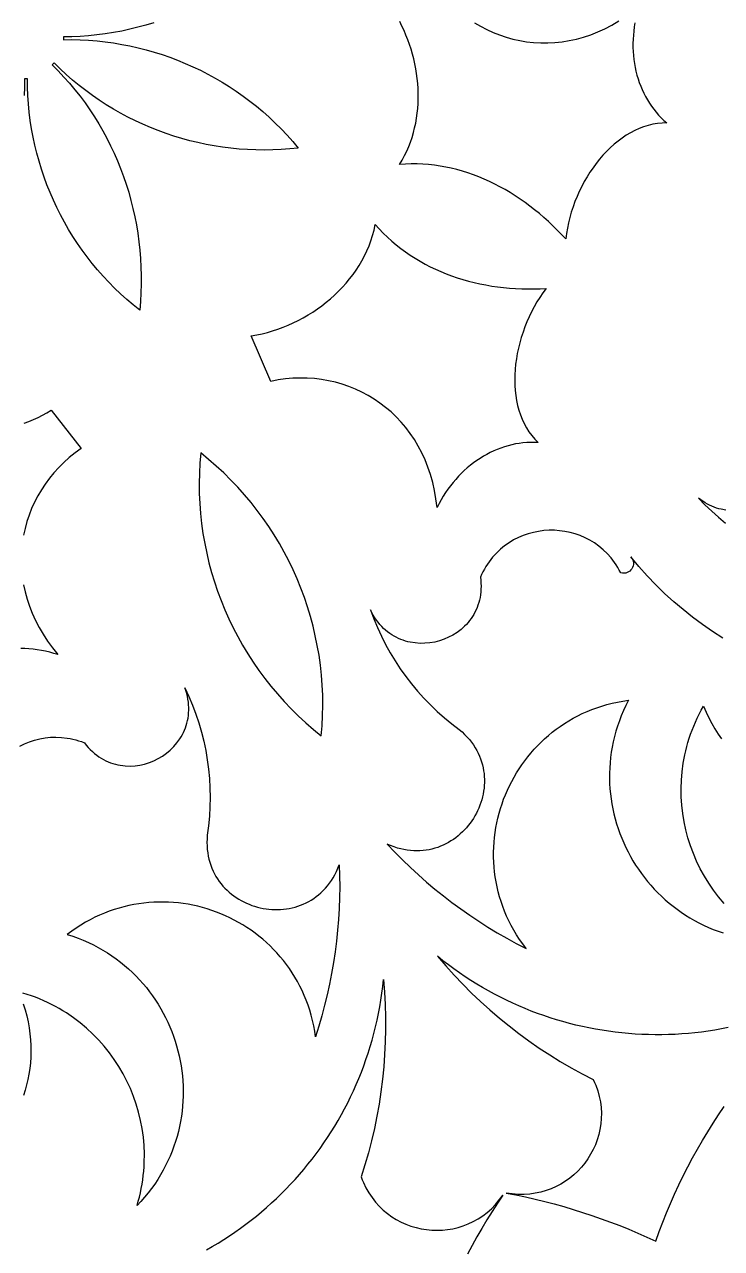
# Model space of a CAD drawing. Extents: x -625 to 625, y -425 to 425.
# Drawn here: x 0 to 48.3, y -83.8 to 1 of the extents above; entities that cross this region are included whole.
import ezdxf

# ---------------------------------------------------------------- set-up
doc = ezdxf.new("R2010")
doc.units = 0
doc.header["$MEASUREMENT"] = 0
doc.layers.add('LAYER_1', color=18, linetype='CONTINUOUS')

msp = doc.modelspace()

# ---------------------------------------------------------------- linework, layer by layer
at = {"layer": 'LAYER_1'}
for points in [[(8.97, 1.157), (8.421, 0.989), (7.866, 0.836), (7.306, 0.698), (6.742, 0.577), (6.174, 0.471), (5.603, 0.382), (5.027, 0.308), (4.449, 0.251), (3.868, 0.211), (3.284, 0.187), (2.699, 0.179), (2.703, 0.08), (2.699, -0.021), (3.284, -0.017), (3.868, -0.031), (4.449, -0.061), (5.029, -0.107), (5.605, -0.17), (6.178, -0.248), (6.749, -0.343), (7.315, -0.454), (7.878, -0.58), (8.436, -0.722), (8.99, -0.879), (9.538, -1.052), (10.082, -1.24), (10.62, -1.443), (11.152, -1.661), (11.678, -1.894), (12.197, -2.142), (12.71, -2.404), (13.215, -2.68), (13.713, -2.971), (14.202, -3.276), (14.684, -3.595), (15.158, -3.928), (15.622, -4.275), (16.077, -4.635), (16.523, -5.009), (16.96, -5.397), (17.386, -5.797), (17.801, -6.211), (18.206, -6.637), (18.6, -7.077), (18.983, -7.529), (18.394, -7.59), (17.806, -7.634), (17.219, -7.66), (16.633, -7.67), (16.048, -7.663), (15.466, -7.64), (14.885, -7.6), (14.307, -7.543), (13.732, -7.471), (13.161, -7.382), (12.592, -7.277), (12.028, -7.157), (11.468, -7.021), (10.912, -6.869), (10.361, -6.702), (9.815, -6.52), (9.275, -6.322), (8.741, -6.11), (8.212, -5.882), (7.69, -5.64), (7.175, -5.383), (6.667, -5.112), (6.166, -4.826), (5.674, -4.526), (5.189, -4.212), (4.713, -3.884), (4.245, -3.542), (3.786, -3.186), (3.337, -2.817), (2.898, -2.434), (2.468, -2.039), (2.049, -1.629), (1.983, -1.704), (1.91, -1.773), (2.326, -2.185), (2.728, -2.608), (3.117, -3.042), (3.491, -3.486), (3.852, -3.94), (4.198, -4.404), (4.53, -4.876), (4.848, -5.358), (5.151, -5.849), (5.44, -6.348), (5.715, -6.854), (5.975, -7.369), (6.22, -7.891), (6.451, -8.42), (6.667, -8.955), (6.867, -9.497), (7.053, -10.045), (7.224, -10.598), (7.38, -11.157), (7.521, -11.722), (7.646, -12.29), (7.756, -12.864), (7.851, -13.441), (7.93, -14.022), (7.994, -14.606), (8.042, -15.194), (8.074, -15.784), (8.091, -16.377), (8.091, -16.972), (8.076, -17.569), (8.045, -18.167), (7.997, -18.767), (7.541, -18.402), (7.097, -18.025), (6.665, -17.636), (6.246, -17.236), (5.84, -16.824), (5.446, -16.402), (5.065, -15.969), (4.697, -15.526), (4.343, -15.073), (4.002, -14.611), (3.674, -14.14), (3.36, -13.66), (3.06, -13.171), (2.774, -12.675), (2.502, -12.17), (2.245, -11.659), (2.002, -11.14), (1.774, -10.614), (1.56, -10.082), (1.361, -9.543), (1.178, -8.999), (1.01, -8.449), (0.857, -7.895), (0.72, -7.335), (0.598, -6.771), (0.493, -6.203), (0.403, -5.632), (0.329, -5.056), (0.272, -4.478), (0.232, -3.897), (0.208, -3.313), (0.201, -2.728), (0.101, -2.732), (0.001, -2.728), (0.004, -3.313), (-0.01, -3.897)], [(42.328, 1.157), (42.28, 0.869), (42.243, 0.581), (42.215, 0.294), (42.197, 0.008), (42.189, -0.277), (42.19, -0.56), (42.201, -0.841), (42.222, -1.121), (42.252, -1.397), (42.292, -1.671), (42.34, -1.942), (42.399, -2.209), (42.466, -2.473), (42.543, -2.733), (42.628, -2.988), (42.723, -3.239), (42.827, -3.485), (42.939, -3.726), (43.061, -3.962), (43.191, -4.192), (43.329, -4.416), (43.477, -4.634), (43.632, -4.845), (43.797, -5.049), (43.969, -5.246), (44.15, -5.436), (44.339, -5.618), (44.537, -5.792), (44.207, -5.801), (43.881, -5.833), (43.558, -5.888), (43.239, -5.964), (42.925, -6.062), (42.615, -6.18), (42.311, -6.318), (42.012, -6.474), (41.72, -6.648), (41.433, -6.84), (41.154, -7.048), (40.881, -7.271), (40.616, -7.51), (40.359, -7.762), (40.11, -8.028), (39.87, -8.306), (39.639, -8.596), (39.418, -8.897), (39.206, -9.209), (39.005, -9.53), (38.814, -9.859), (38.634, -10.196), (38.466, -10.541), (38.309, -10.892), (38.165, -11.248), (38.033, -11.61), (37.914, -11.975), (37.809, -12.343), (37.717, -12.714), (37.639, -13.087), (37.576, -13.461), (37.527, -13.835), (37.237, -13.521), (36.941, -13.215), (36.638, -12.917), (36.33, -12.626), (36.017, -12.344), (35.697, -12.071), (35.373, -11.806), (35.043, -11.55), (34.709, -11.303), (34.369, -11.066), (34.025, -10.838), (33.677, -10.62), (33.324, -10.412), (32.967, -10.214), (32.606, -10.027), (32.241, -9.85), (31.872, -9.685), (31.5, -9.53), (31.125, -9.387), (30.746, -9.256), (30.364, -9.136), (29.98, -9.028), (29.593, -8.933), (29.203, -8.85), (28.811, -8.78), (28.417, -8.723), (28.02, -8.679), (27.622, -8.649), (27.222, -8.632), (26.82, -8.628), (26.417, -8.639), (26.013, -8.664), (26.19, -8.365), (26.353, -8.06), (26.502, -7.75), (26.638, -7.435), (26.761, -7.115), (26.871, -6.791), (26.968, -6.463), (27.053, -6.132), (27.125, -5.797), (27.184, -5.46), (27.231, -5.121), (27.266, -4.78), (27.29, -4.438), (27.301, -4.094), (27.301, -3.75), (27.289, -3.405), (27.266, -3.061), (27.232, -2.717), (27.187, -2.374), (27.132, -2.032), (27.065, -1.692), (26.988, -1.354), (26.901, -1.018), (26.804, -0.685), (26.696, -0.356), (26.579, -0.03), (26.452, 0.293), (26.316, 0.61), (26.17, 0.923), (26.015, 1.231)], [(31.2, 1.154), (31.62, 0.907), (32.05, 0.683), (32.491, 0.482), (32.941, 0.305), (33.4, 0.152), (33.866, 0.023), (34.339, -0.081), (34.818, -0.159), (35.302, -0.213), (35.79, -0.24), (36.282, -0.241), (36.777, -0.215), (37.273, -0.163), (37.771, -0.082), (38.269, 0.025), (38.766, 0.161), (39.261, 0.326), (39.755, 0.52), (40.245, 0.742), (40.731, 0.995), (41.213, 1.277)], [(-0.014, -26.608), (0.308, -26.481), (0.626, -26.345), (0.939, -26.199), (1.246, -26.044), (1.549, -25.88), (1.845, -25.707), (3.923, -28.365), (3.506, -28.667), (3.11, -28.987), (2.734, -29.324), (2.378, -29.676), (2.043, -30.044), (1.73, -30.426), (1.438, -30.821), (1.169, -31.229), (0.922, -31.649), (0.698, -32.079), (0.497, -32.52), (0.32, -32.97), (0.167, -33.429), (0.039, -33.895), (-0.065, -34.368)], [(48.619, -32.637), (48.298, -32.576), (48.138, -32.534), (47.978, -32.485), (47.819, -32.427), (47.66, -32.362), (47.502, -32.289), (47.346, -32.207), (47.19, -32.117), (47.036, -32.018), (46.883, -31.911), (46.732, -31.795), (47.182, -32.257), (47.646, -32.7), (48.123, -33.125), (48.613, -33.531)], [(48.41, -41.502), (47.7, -41.045), (47.005, -40.563), (46.325, -40.058), (45.66, -39.529), (45.012, -38.977), (44.381, -38.402), (43.766, -37.805), (43.171, -37.185), (42.593, -36.543), (42.036, -35.878), (42.113, -35.976), (42.169, -36.079), (42.204, -36.185), (42.22, -36.292), (42.217, -36.398), (42.198, -36.502), (42.163, -36.601), (42.113, -36.694), (42.05, -36.778), (41.975, -36.852), (41.889, -36.913), (41.794, -36.961), (41.69, -36.992), (41.579, -37.005), (41.463, -36.998), (41.341, -36.969), (41.242, -36.782), (41.137, -36.601), (41.027, -36.426), (40.911, -36.257), (40.667, -35.938), (40.404, -35.644), (40.125, -35.375), (39.831, -35.13), (39.523, -34.91), (39.202, -34.715), (38.871, -34.544), (38.531, -34.397), (38.183, -34.275), (37.829, -34.178), (37.469, -34.105), (37.106, -34.056), (36.741, -34.031), (36.375, -34.031), (36.01, -34.054), (35.647, -34.102), (35.287, -34.174), (34.933, -34.27), (34.586, -34.391), (34.246, -34.534), (33.916, -34.702), (33.597, -34.894), (33.29, -35.11), (32.996, -35.349), (32.718, -35.612), (32.457, -35.899), (32.214, -36.209), (32.099, -36.373), (31.99, -36.543), (31.886, -36.719), (31.787, -36.9), (31.694, -37.088), (31.607, -37.281), (31.632, -37.493), (31.647, -37.701), (31.653, -37.905), (31.649, -38.105), (31.636, -38.301), (31.614, -38.492), (31.584, -38.679), (31.545, -38.862), (31.498, -39.039), (31.443, -39.213), (31.381, -39.381), (31.311, -39.545), (31.234, -39.703), (31.15, -39.857), (31.06, -40.006), (30.964, -40.15), (30.861, -40.288), (30.752, -40.422), (30.638, -40.549), (30.519, -40.672), (30.266, -40.9), (29.995, -41.106), (29.707, -41.289), (29.407, -41.448), (29.094, -41.582), (28.771, -41.692), (28.441, -41.775), (28.106, -41.833), (27.767, -41.864), (27.426, -41.867), (27.087, -41.842), (26.75, -41.788), (26.583, -41.75), (26.418, -41.705), (26.254, -41.652), (26.093, -41.592), (25.933, -41.524), (25.776, -41.449), (25.622, -41.365), (25.471, -41.274), (25.324, -41.175), (25.179, -41.067), (25.039, -40.952), (24.903, -40.829), (24.771, -40.697), (24.643, -40.557), (24.521, -40.408), (24.403, -40.251), (24.291, -40.086), (24.185, -39.911), (24.084, -39.728), (23.989, -39.537), (24.218, -40.156), (24.469, -40.765), (24.743, -41.362), (25.038, -41.948), (25.355, -42.521), (25.694, -43.082), (26.053, -43.628), (26.432, -44.161), (26.831, -44.678), (27.25, -45.181), (27.688, -45.667), (28.144, -46.138), (28.618, -46.591), (29.111, -47.026), (29.62, -47.444), (30.147, -47.843), (30.339, -48.011), (30.52, -48.183), (30.689, -48.359), (30.845, -48.539), (30.99, -48.723), (31.124, -48.91), (31.246, -49.1), (31.357, -49.292), (31.457, -49.487), (31.546, -49.684), (31.625, -49.883), (31.693, -50.084), (31.751, -50.286), (31.799, -50.488), (31.836, -50.692), (31.864, -50.896), (31.883, -51.101), (31.892, -51.305), (31.891, -51.509), (31.882, -51.712), (31.864, -51.914), (31.837, -52.115), (31.802, -52.315), (31.758, -52.512), (31.706, -52.708), (31.646, -52.902), (31.578, -53.093), (31.502, -53.281), (31.419, -53.465), (31.329, -53.647), (31.232, -53.825), (31.127, -53.998), (31.016, -54.168), (30.898, -54.333), (30.774, -54.493), (30.643, -54.648), (30.507, -54.797), (30.364, -54.941), (30.216, -55.08), (30.062, -55.211), (29.903, -55.337), (29.738, -55.455), (29.569, -55.567), (29.394, -55.671), (29.215, -55.768), (29.031, -55.856), (28.843, -55.937), (28.651, -56.009), (28.455, -56.073), (28.255, -56.127), (28.052, -56.172), (27.845, -56.208), (27.634, -56.234), (27.421, -56.249), (27.204, -56.255), (26.985, -56.249), (26.764, -56.233), (26.539, -56.205), (26.313, -56.166), (26.084, -56.116), (25.854, -56.053), (25.622, -55.977), (25.388, -55.89), (25.153, -55.789), (25.675, -56.338), (26.208, -56.876), (26.753, -57.4), (27.309, -57.913), (27.876, -58.412), (28.453, -58.899), (29.042, -59.372), (29.64, -59.832), (30.249, -60.279), (30.867, -60.712), (31.496, -61.132), (32.133, -61.537), (32.78, -61.928), (33.436, -62.305), (34.1, -62.668), (34.773, -63.016), (34.543, -62.707), (34.325, -62.393), (34.121, -62.076), (33.929, -61.755), (33.75, -61.43), (33.584, -61.103), (33.43, -60.772), (33.289, -60.439), (33.16, -60.104), (33.044, -59.767), (32.939, -59.428), (32.846, -59.087), (32.766, -58.745), (32.697, -58.402), (32.64, -58.059), (32.594, -57.715), (32.56, -57.371), (32.537, -57.026), (32.525, -56.682), (32.525, -56.339), (32.536, -55.997), (32.557, -55.655), (32.589, -55.315), (32.632, -54.977), (32.686, -54.641), (32.75, -54.307), (32.824, -53.975), (32.909, -53.646), (33.004, -53.319), (33.109, -52.996), (33.224, -52.677), (33.348, -52.361), (33.483, -52.05), (33.627, -51.742), (33.78, -51.439), (33.943, -51.141), (34.115, -50.848), (34.297, -50.56), (34.487, -50.278), (34.686, -50.002), (34.895, -49.732), (35.112, -49.468), (35.337, -49.211), (35.571, -48.96), (35.814, -48.717), (36.065, -48.482), (36.324, -48.254), (36.591, -48.034), (36.866, -47.822), (37.149, -47.619), (37.44, -47.424), (37.738, -47.238), (38.044, -47.062), (38.357, -46.895), (38.678, -46.739), (39.006, -46.592), (39.341, -46.455), (39.683, -46.329), (40.032, -46.214), (40.388, -46.11), (40.75, -46.017), (41.119, -45.936), (41.495, -45.867), (41.877, -45.811), (41.698, -46.165), (41.533, -46.522), (41.382, -46.881), (41.244, -47.241), (41.119, -47.602), (41.007, -47.964), (40.908, -48.327), (40.822, -48.69), (40.748, -49.053), (40.687, -49.417), (40.638, -49.78), (40.601, -50.143), (40.576, -50.505), (40.563, -50.866), (40.562, -51.226), (40.573, -51.585), (40.594, -51.942), (40.627, -52.297), (40.671, -52.65), (40.727, -53.001), (40.792, -53.349), (40.869, -53.694), (40.956, -54.036), (41.054, -54.375), (41.162, -54.71), (41.28, -55.041), (41.408, -55.369), (41.545, -55.692), (41.693, -56.011), (41.85, -56.324), (42.016, -56.633), (42.191, -56.937), (42.376, -57.235), (42.569, -57.528), (42.772, -57.815), (42.983, -58.095), (43.202, -58.369), (43.43, -58.637), (43.666, -58.897), (43.91, -59.151), (44.163, -59.397), (44.422, -59.636), (44.69, -59.866), (44.965, -60.089), (45.247, -60.303), (45.537, -60.509), (45.833, -60.706), (46.137, -60.895), (46.447, -61.073), (46.764, -61.243), (47.087, -61.402), (47.417, -61.552), (47.752, -61.692), (48.094, -61.821), (48.442, -61.939)], [(-0.067, -37.8), (0.041, -38.298), (0.177, -38.795), (0.341, -39.29), (0.535, -39.784), (0.758, -40.274), (1.01, -40.76), (1.293, -41.241), (1.606, -41.717), (1.949, -42.187), (2.324, -42.649), (2.037, -42.561), (1.749, -42.483), (1.461, -42.415), (1.172, -42.357), (0.884, -42.309), (0.596, -42.271), (0.309, -42.244), (0.023, -42.226), (-0.262, -42.217)], [(-0.327, -48.992), (0.003, -48.83), (0.345, -48.691), (0.696, -48.575), (1.057, -48.484), (1.426, -48.418), (1.803, -48.379), (2.185, -48.367), (2.573, -48.384), (2.964, -48.43), (3.161, -48.464), (3.359, -48.506), (3.557, -48.556), (3.755, -48.614), (3.954, -48.681), (4.152, -48.755), (4.285, -48.922), (4.422, -49.08), (4.563, -49.228), (4.707, -49.366), (4.855, -49.495), (5.006, -49.614), (5.16, -49.724), (5.317, -49.825), (5.476, -49.917), (5.638, -50), (5.801, -50.075), (5.967, -50.141), (6.133, -50.198), (6.301, -50.247), (6.471, -50.288), (6.641, -50.321), (6.811, -50.345), (6.982, -50.362), (7.324, -50.374), (7.664, -50.355), (8.002, -50.308), (8.333, -50.233), (8.658, -50.131), (8.974, -50.004), (9.279, -49.853), (9.57, -49.678), (9.848, -49.481), (10.108, -49.262), (10.35, -49.023), (10.572, -48.764), (10.771, -48.487), (10.861, -48.343), (10.946, -48.194), (11.024, -48.04), (11.095, -47.883), (11.159, -47.723), (11.216, -47.558), (11.265, -47.39), (11.306, -47.219), (11.34, -47.044), (11.366, -46.866), (11.383, -46.685), (11.391, -46.502), (11.39, -46.315), (11.381, -46.126), (11.362, -45.934), (11.333, -45.74), (11.295, -45.544), (11.246, -45.346), (11.187, -45.146), (11.118, -44.944), (11.396, -45.542), (11.651, -46.149), (11.882, -46.764), (12.09, -47.387), (12.273, -48.015), (12.432, -48.65), (12.567, -49.29), (12.678, -49.934), (12.764, -50.582), (12.826, -51.233), (12.862, -51.886), (12.875, -52.541), (12.862, -53.197), (12.824, -53.853), (12.762, -54.509), (12.674, -55.163), (12.657, -55.418), (12.652, -55.667), (12.658, -55.911), (12.676, -56.149), (12.704, -56.381), (12.743, -56.608), (12.791, -56.828), (12.85, -57.043), (12.917, -57.251), (12.994, -57.453), (13.08, -57.649), (13.175, -57.839), (13.277, -58.022), (13.387, -58.199), (13.505, -58.369), (13.63, -58.533), (13.762, -58.69), (13.901, -58.84), (14.046, -58.984), (14.196, -59.12), (14.353, -59.25), (14.514, -59.372), (14.681, -59.488), (14.852, -59.596), (15.028, -59.697), (15.207, -59.791), (15.39, -59.878), (15.577, -59.956), (15.767, -60.028), (15.959, -60.092), (16.154, -60.148), (16.35, -60.196), (16.549, -60.237), (16.749, -60.269), (16.95, -60.294), (17.152, -60.311), (17.355, -60.319), (17.557, -60.32), (17.76, -60.312), (17.961, -60.296), (18.163, -60.271), (18.363, -60.238), (18.561, -60.196), (18.758, -60.146), (18.953, -60.087), (19.145, -60.02), (19.334, -59.943), (19.521, -59.858), (19.704, -59.763), (19.883, -59.66), (20.059, -59.548), (20.23, -59.426), (20.396, -59.295), (20.558, -59.155), (20.714, -59.005), (20.865, -58.846), (21.009, -58.677), (21.148, -58.499), (21.279, -58.311), (21.404, -58.113), (21.522, -57.905), (21.632, -57.687), (21.734, -57.46), (21.828, -57.222), (21.851, -57.979), (21.856, -58.736), (21.845, -59.492), (21.817, -60.247), (21.772, -61.001), (21.71, -61.754), (21.632, -62.504), (21.537, -63.253), (21.425, -64), (21.297, -64.743), (21.152, -65.484), (20.99, -66.222), (20.813, -66.957), (20.618, -67.687), (20.407, -68.414), (20.18, -69.137), (20.123, -68.755), (20.054, -68.38), (19.973, -68.011), (19.88, -67.649), (19.776, -67.294), (19.66, -66.945), (19.534, -66.603), (19.397, -66.268), (19.25, -65.941), (19.093, -65.62), (18.926, -65.307), (18.75, -65.002), (18.564, -64.703), (18.369, -64.413), (18.166, -64.13), (17.954, -63.855), (17.734, -63.589), (17.506, -63.33), (17.27, -63.079), (17.027, -62.837), (16.776, -62.603), (16.519, -62.378), (16.255, -62.161), (15.985, -61.953), (15.708, -61.754), (15.426, -61.564), (15.138, -61.383), (14.845, -61.211), (14.547, -61.048), (14.244, -60.895), (13.936, -60.752), (13.625, -60.617), (13.309, -60.493), (12.989, -60.378), (12.666, -60.274), (12.34, -60.179), (12.011, -60.095), (11.679, -60.021), (11.345, -59.957), (11.008, -59.903), (10.67, -59.861), (10.33, -59.829), (9.989, -59.807), (9.646, -59.797), (9.303, -59.798), (8.959, -59.809), (8.615, -59.832), (8.271, -59.867), (7.927, -59.913), (7.583, -59.97), (7.24, -60.039), (6.898, -60.12), (6.558, -60.213), (6.219, -60.317), (5.882, -60.434), (5.546, -60.563), (5.213, -60.704), (4.883, -60.858), (4.556, -61.024), (4.231, -61.203), (3.91, -61.395), (3.593, -61.6), (3.28, -61.817), (2.97, -62.048), (3.348, -62.171), (3.717, -62.306), (4.078, -62.451), (4.431, -62.607), (4.775, -62.773), (5.11, -62.949), (5.438, -63.134), (5.756, -63.329), (6.066, -63.533), (6.367, -63.746), (6.659, -63.967), (6.942, -64.197), (7.217, -64.435), (7.482, -64.68), (7.739, -64.933), (7.986, -65.193), (8.224, -65.46), (8.452, -65.733), (8.672, -66.013), (8.882, -66.3), (9.082, -66.592), (9.273, -66.889), (9.454, -67.192), (9.626, -67.5), (9.788, -67.813), (9.94, -68.13), (10.082, -68.451), (10.214, -68.777), (10.337, -69.106), (10.449, -69.438), (10.551, -69.774), (10.643, -70.112), (10.724, -70.453), (10.796, -70.797), (10.856, -71.142), (10.907, -71.49), (10.947, -71.839), (10.976, -72.189), (10.995, -72.54), (11.003, -72.891), (11, -73.244), (10.986, -73.596), (10.961, -73.948), (10.926, -74.3), (10.879, -74.651), (10.821, -75.002), (10.752, -75.351), (10.672, -75.699), (10.58, -76.045), (10.477, -76.389), (10.363, -76.73), (10.237, -77.07), (10.099, -77.406), (9.95, -77.739), (9.789, -78.069), (9.616, -78.396), (9.432, -78.718), (9.235, -79.037), (9.027, -79.35), (8.806, -79.66), (8.574, -79.964), (8.329, -80.263), (8.072, -80.556), (7.803, -80.844), (7.889, -80.545), (7.968, -80.246), (8.038, -79.947), (8.1, -79.647), (8.154, -79.348), (8.2, -79.048), (8.239, -78.749), (8.269, -78.45), (8.292, -78.152), (8.307, -77.854), (8.315, -77.261), (8.292, -76.671), (8.241, -76.086), (8.16, -75.507), (8.052, -74.935), (7.915, -74.371), (7.752, -73.815), (7.561, -73.269), (7.345, -72.733), (7.103, -72.209), (6.836, -71.698), (6.545, -71.2), (6.229, -70.717), (5.89, -70.249), (5.529, -69.798), (5.144, -69.364), (4.738, -68.948), (4.311, -68.552), (3.863, -68.176), (3.395, -67.822), (2.907, -67.49), (2.656, -67.333), (2.4, -67.181), (2.14, -67.036), (1.874, -66.897), (1.605, -66.764), (1.331, -66.637), (1.052, -66.518), (0.77, -66.404), (0.483, -66.298), (0.191, -66.198), (-0.104, -66.106)], [(48.505, -59.892), (48.126, -59.443), (47.772, -58.978), (47.442, -58.498), (47.138, -58.003), (46.858, -57.495), (46.605, -56.975), (46.377, -56.444), (46.176, -55.904), (46.001, -55.354), (45.853, -54.796), (45.733, -54.232), (45.639, -53.662), (45.574, -53.087), (45.537, -52.509), (45.528, -51.928), (45.548, -51.346), (45.598, -50.763), (45.676, -50.181), (45.785, -49.601), (45.85, -49.312), (45.923, -49.024), (46.003, -48.736), (46.092, -48.45), (46.187, -48.165), (46.291, -47.882), (46.402, -47.6), (46.521, -47.319), (46.648, -47.041), (46.783, -46.764), (46.925, -46.489), (47.076, -46.217), (47.255, -46.632), (47.447, -47.033), (47.651, -47.42), (47.869, -47.793), (48.098, -48.151), (48.338, -48.495)], [(48.783, -68.506), (48.326, -68.595), (47.868, -68.676), (47.41, -68.747), (46.95, -68.81), (46.489, -68.863), (46.028, -68.908), (45.567, -68.944), (45.105, -68.971), (44.643, -68.99), (44.181, -68.999), (43.72, -69), (43.258, -68.992), (42.797, -68.975), (42.336, -68.949), (41.876, -68.915), (41.416, -68.871), (40.958, -68.819), (40.5, -68.759), (40.044, -68.689), (39.589, -68.611), (39.135, -68.524), (38.683, -68.429), (38.233, -68.325), (37.784, -68.212), (37.337, -68.09), (36.893, -67.96), (36.45, -67.822), (36.01, -67.674), (35.572, -67.518), (35.137, -67.354), (34.705, -67.181), (34.276, -66.999), (33.849, -66.809), (33.426, -66.61), (33.006, -66.403), (32.589, -66.187), (32.176, -65.962), (31.767, -65.729), (31.361, -65.488), (30.959, -65.238), (30.562, -64.98), (30.168, -64.713), (29.779, -64.438), (29.394, -64.155), (29.014, -63.863), (28.638, -63.562), (29.204, -64.221), (29.786, -64.864), (30.384, -65.492), (30.997, -66.104), (31.625, -66.699), (32.267, -67.278), (32.924, -67.841), (33.596, -68.386), (34.281, -68.914), (34.979, -69.425), (35.691, -69.918), (36.415, -70.393), (37.152, -70.849), (37.901, -71.287), (38.661, -71.706), (39.433, -72.106), (39.522, -72.298), (39.604, -72.492), (39.742, -72.879), (39.851, -73.268), (39.929, -73.656), (39.978, -74.043), (39.999, -74.427), (39.993, -74.808), (39.96, -75.184), (39.902, -75.555), (39.818, -75.918), (39.711, -76.274), (39.581, -76.621), (39.428, -76.957), (39.254, -77.282), (39.059, -77.595), (38.844, -77.895), (38.611, -78.18), (38.359, -78.449), (38.09, -78.702), (37.805, -78.937), (37.504, -79.153), (37.188, -79.349), (36.858, -79.523), (36.516, -79.676), (36.161, -79.806), (35.794, -79.911), (35.417, -79.99), (35.031, -80.043), (34.635, -80.069), (34.232, -80.065), (33.821, -80.032), (33.613, -80.004), (33.404, -79.968), (34.075, -80.1), (34.744, -80.241), (35.41, -80.394), (36.073, -80.557), (36.734, -80.73), (37.391, -80.914), (38.046, -81.108), (38.697, -81.312), (39.345, -81.526), (39.99, -81.751), (40.631, -81.986), (41.268, -82.23), (41.902, -82.485), (42.532, -82.75), (43.157, -83.025), (43.779, -83.31), (44.016, -82.646), (44.264, -81.988), (44.523, -81.335), (44.795, -80.687), (45.078, -80.045), (45.372, -79.409), (45.677, -78.778), (45.994, -78.154), (46.321, -77.536), (46.659, -76.925), (47.009, -76.319), (47.369, -75.721), (47.739, -75.129), (48.12, -74.544), (48.512, -73.966)], [(12.613, -83.91), (13.02, -83.679), (13.421, -83.439), (13.817, -83.193), (14.208, -82.939), (14.593, -82.678), (14.972, -82.41), (15.346, -82.135), (15.715, -81.853), (16.077, -81.565), (16.433, -81.27), (16.784, -80.968), (17.128, -80.66), (17.467, -80.345), (17.799, -80.024), (18.125, -79.697), (18.444, -79.364), (18.757, -79.025), (19.063, -78.68), (19.363, -78.33), (19.656, -77.973), (19.942, -77.612), (20.221, -77.245), (20.493, -76.872), (20.758, -76.494), (21.016, -76.111), (21.267, -75.723), (21.51, -75.331), (21.746, -74.933), (21.974, -74.531), (22.195, -74.124), (22.409, -73.712), (22.614, -73.296), (22.812, -72.876), (23.001, -72.452), (23.183, -72.023), (23.356, -71.591), (23.522, -71.154), (23.679, -70.714), (23.828, -70.27), (23.968, -69.822), (24.1, -69.371), (24.223, -68.917), (24.337, -68.459), (24.443, -67.998), (24.54, -67.534), (24.628, -67.067), (24.707, -66.598), (24.777, -66.125), (24.837, -65.65), (24.889, -65.172), (24.958, -66.037), (25.004, -66.903), (25.029, -67.769), (25.031, -68.635), (25.011, -69.5), (24.969, -70.364), (24.905, -71.226), (24.82, -72.086), (24.712, -72.944), (24.582, -73.799), (24.431, -74.651), (24.257, -75.499), (24.062, -76.343), (23.846, -77.183), (23.607, -78.017), (23.347, -78.847), (23.421, -79.046), (23.501, -79.239), (23.678, -79.611), (23.878, -79.962), (24.098, -80.291), (24.338, -80.598), (24.596, -80.884), (24.87, -81.148), (25.16, -81.39), (25.464, -81.609), (25.781, -81.807), (26.109, -81.981), (26.446, -82.133), (26.793, -82.262), (27.146, -82.367), (27.505, -82.45), (27.869, -82.509), (28.236, -82.544), (28.604, -82.555), (28.973, -82.543), (29.34, -82.506), (29.706, -82.445), (30.067, -82.359), (30.423, -82.248), (30.773, -82.113), (31.115, -81.953), (31.447, -81.767), (31.769, -81.556), (32.079, -81.319), (32.376, -81.056), (32.658, -80.768), (32.923, -80.453), (33.05, -80.286), (33.171, -80.112), (32.792, -80.681), (32.422, -81.255), (32.061, -81.835), (31.709, -82.42), (31.367, -83.01), (31.034, -83.606), (30.711, -84.207)], [(-0.085, -66.859), (0.045, -67.277), (0.156, -67.693), (0.249, -68.108), (0.324, -68.521), (0.381, -68.932), (0.42, -69.34), (0.442, -69.746), (0.447, -70.148), (0.436, -70.546), (0.409, -70.941), (0.366, -71.332), (0.307, -71.719), (0.234, -72.101), (0.145, -72.478), (0.042, -72.849), (-0.075, -73.216)]]:
    msp.add_lwpolyline(points, dxfattribs=at)
for points in [[(36.174, -17.264), (35.95, -17.567), (35.737, -17.881), (35.535, -18.203), (35.344, -18.535), (35.164, -18.875), (34.996, -19.221), (34.84, -19.574), (34.696, -19.932), (34.565, -20.294), (34.446, -20.661), (34.34, -21.03), (34.248, -21.401), (34.169, -21.773), (34.105, -22.146), (34.054, -22.518), (34.017, -22.889), (33.996, -23.257), (33.989, -23.623), (33.997, -23.984), (34.021, -24.341), (34.061, -24.692), (34.116, -25.037), (34.188, -25.375), (34.276, -25.705), (34.381, -26.026), (34.504, -26.337), (34.643, -26.637), (34.8, -26.926), (34.975, -27.203), (35.169, -27.466), (35.38, -27.716), (35.611, -27.951), (35.348, -27.939), (35.085, -27.938), (34.823, -27.949), (34.562, -27.971), (34.302, -28.004), (34.043, -28.047), (33.786, -28.102), (33.531, -28.167), (33.278, -28.242), (33.027, -28.327), (32.778, -28.422), (32.533, -28.527), (32.29, -28.642), (32.051, -28.766), (31.816, -28.9), (31.584, -29.043), (31.356, -29.195), (31.133, -29.356), (30.914, -29.525), (30.7, -29.703), (30.492, -29.889), (30.288, -30.084), (30.091, -30.287), (29.899, -30.497), (29.713, -30.716), (29.533, -30.941), (29.361, -31.175), (29.195, -31.415), (29.036, -31.663), (28.884, -31.917), (28.741, -32.179), (28.605, -32.446), (28.532, -31.85), (28.432, -31.272), (28.305, -30.712), (28.153, -30.17), (27.976, -29.646), (27.775, -29.142), (27.551, -28.657), (27.305, -28.191), (27.038, -27.746), (26.751, -27.32), (26.444, -26.915), (26.118, -26.531), (25.775, -26.168), (25.416, -25.827), (25.04, -25.507), (24.649, -25.209), (24.244, -24.934), (23.826, -24.682), (23.395, -24.452), (22.953, -24.246), (22.5, -24.063), (22.038, -23.905), (21.566, -23.771), (21.087, -23.661), (20.6, -23.576), (20.108, -23.516), (19.61, -23.482), (19.107, -23.474), (18.601, -23.492), (18.092, -23.536), (17.581, -23.607), (17.07, -23.706), (15.728, -20.551), (16.1, -20.483), (16.471, -20.402), (16.84, -20.308), (17.206, -20.201), (17.57, -20.081), (17.929, -19.949), (18.285, -19.804), (18.637, -19.646), (18.983, -19.477), (19.323, -19.297), (19.658, -19.105), (19.985, -18.901), (20.306, -18.687), (20.619, -18.462), (20.923, -18.226), (21.219, -17.98), (21.505, -17.724), (21.781, -17.459), (22.048, -17.184), (22.303, -16.899), (22.546, -16.605), (22.778, -16.303), (22.997, -15.992), (23.204, -15.672), (23.396, -15.344), (23.575, -15.008), (23.739, -14.665), (23.888, -14.314), (24.021, -13.956), (24.138, -13.591), (24.238, -13.219), (24.321, -12.84), (24.594, -13.143), (24.877, -13.434), (25.168, -13.715), (25.468, -13.984), (25.775, -14.243), (26.091, -14.492), (26.414, -14.729), (26.744, -14.956), (27.082, -15.172), (27.426, -15.378), (27.776, -15.573), (28.133, -15.757), (28.496, -15.931), (28.865, -16.094), (29.239, -16.247), (29.618, -16.389), (30.002, -16.521), (30.391, -16.643), (30.784, -16.754), (31.182, -16.855), (31.583, -16.945), (31.988, -17.025), (32.396, -17.095), (32.807, -17.154), (33.221, -17.204), (33.637, -17.243), (34.056, -17.272), (34.477, -17.29), (34.899, -17.299), (35.323, -17.297), (35.748, -17.286)], [(12.22, -28.666), (12.162, -29.372), (12.127, -30.077), (12.114, -30.78), (12.123, -31.48), (12.154, -32.178), (12.207, -32.873), (12.281, -33.564), (12.377, -34.251), (12.494, -34.934), (12.633, -35.611), (12.792, -36.283), (12.971, -36.949), (13.171, -37.608), (13.391, -38.26), (13.631, -38.905), (13.891, -39.543), (14.171, -40.171), (14.47, -40.791), (14.788, -41.402), (15.125, -42.003), (15.481, -42.593), (15.855, -43.173), (16.248, -43.742), (16.659, -44.299), (17.088, -44.844), (17.535, -45.377), (18, -45.896), (18.481, -46.402), (18.981, -46.894), (19.497, -47.372), (20.029, -47.834), (20.579, -48.281), (20.637, -47.575), (20.672, -46.871), (20.685, -46.168), (20.676, -45.467), (20.645, -44.769), (20.592, -44.074), (20.518, -43.383), (20.422, -42.696), (20.304, -42.014), (20.166, -41.336), (20.007, -40.665), (19.828, -39.999), (19.628, -39.339), (19.408, -38.687), (19.168, -38.042), (18.908, -37.405), (18.628, -36.776), (18.329, -36.156), (18.011, -35.545), (17.674, -34.945), (17.318, -34.354), (16.944, -33.774), (16.551, -33.205), (16.14, -32.648), (15.711, -32.103), (15.264, -31.57), (14.799, -31.051), (14.317, -30.545), (13.818, -30.053), (13.302, -29.576), (12.77, -29.113)]]:
    msp.add_lwpolyline(points, close=True, dxfattribs=at)

doc.saveas('drawing.dxf')
